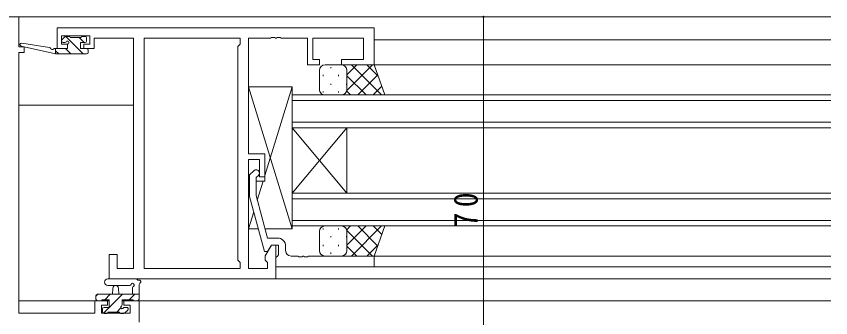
# Model space of a CAD drawing. Units: millimetres, scale not verified. Extents: x -594 to 539, y -420 to 386.
# Drawn here: x 7 to 156, y -133.1 to -77.9 of the extents above; entities that cross this region are included whole.
import ezdxf

# ---------------------------------------------------------------- set-up
doc = ezdxf.new("R2010")
doc.units = ezdxf.units.MM
doc.header["$LTSCALE"] = 2
for name, color, linetype, lineweight in [('0-3_YKK_11', 7, 'Continuous', 9), ('0-4_YKK_12', 2, 'Continuous', 9), ('0-5_YKK_13', 4, 'Continuous', 9), ('0-6_YKK_D', 6, 'Continuous', 9)]:
    doc.layers.add(name, color=color, linetype=linetype, lineweight=lineweight)
doc.styles.add('ＭＳ ゴシック', font='')
doc.styles.get('ＭＳ ゴシック').set_extended_font_data('MS Gothic')

msp = doc.modelspace()

# ---------------------------------------------------------------- linework, layer by layer
at = {"layer": '0-3_YKK_11'}
for p, q in [((-17.51, -77.965), (7.49, -77.965)), ((7.49, -77.965), (7.49, -83.465)), ((14.49, -83.765), (14.49, -79.965)), ((14.49, -79.965), (72.49, -79.965)), ((72.49, -79.965), (72.49, -86.765)), ((15.29, -81.465), (15.29, -82.965)), ((20.49, -81.465), (15.29, -81.465)), ((20.49, -82.965), (20.49, -81.465)), ((21.29, -81.895), (21.29, -82.695)), ((28.49, -81.895), (21.29, -81.895)), ((28.49, -124.035), (28.49, -81.895)), ((30.42, -81.895), (30.42, -124.035)), ((47.99, -81.895), (30.42, -81.895)), ((30.42, -81.895), (30.42, -124.035)), ((47.99, -82.965), (47.99, -81.895)), ((49.49, -81.895), (49.49, -103.065)), ((53.532, -81.895), (49.49, -81.895)), ((53.715, -81.775), (53.532, -81.895)), ((54.265, -81.775), (53.715, -81.775)), ((54.448, -81.895), (54.265, -81.775)), ((54.532, -81.895), (54.448, -81.895)), ((54.715, -81.775), (54.532, -81.895)), ((55.265, -81.775), (54.715, -81.775)), ((55.448, -81.895), (55.265, -81.775)), ((60.29, -81.895), (55.448, -81.895)), ((60.29, -86.765), (60.29, -81.895)), ((61.29, -81.895), (61.29, -85.765)), ((70.56, -81.895), (61.29, -81.895)), ((70.56, -85.765), (70.56, -81.895)), ((15.29, -82.965), (16.39, -82.965)), ((16.39, -82.965), (16.39, -83.765)), ((19.39, -82.965), (20.49, -82.965)), ((19.39, -83.765), (19.39, -82.965)), ((21.29, -82.695), (21.29, -83.765)), ((47.56, -83.395), (47.99, -82.965)), ((47.56, -122.535), (47.56, -83.395)), ((7.49, -83.465), (8.49, -83.465)), ((7.49, -84.465), (7.49, -132.235)), ((8.49, -84.465), (7.49, -84.465)), ((8.49, -83.465), (8.49, -84.465)), ((16.39, -83.765), (14.49, -83.765)), ((21.29, -83.765), (19.39, -83.765)), ((61.29, -85.765), (62.49, -85.765)), ((62.49, -85.765), (62.49, -86.765)), ((66.49, -85.765), (70.56, -85.765)), ((66.49, -86.765), (66.49, -85.765)), ((62.49, -86.765), (60.29, -86.765)), ((72.49, -86.765), (66.49, -86.765)), ((49.49, -103.065), (52.49, -103.065)), ((49.49, -104.065), (49.49, -124.035)), ((51.49, -104.065), (49.49, -104.065)), ((51.49, -107.265), (51.49, -104.065)), ((52.49, -103.065), (52.49, -107.265)), ((50.466, -106.141), (49.69, -106.916)), ((49.69, -106.916), (49.69, -110.862)), ((50.89, -107.413), (51.314, -106.989)), ((50.89, -110.704), (50.89, -107.413)), ((52.49, -107.265), (51.49, -107.265)), ((49.69, -110.862), (52.397, -120.965)), ((52.97, -118.465), (50.89, -110.704)), ((54.79, -118.465), (52.97, -118.465)), ((52.56, -121.722), (53.69, -119.765)), ((52.997, -120.965), (53.69, -119.765)), ((53.69, -119.765), (54.99, -119.765)), ((53.69, -119.765), (54.49, -119.765)), ((54.49, -119.765), (54.49, -125.965)), ((54.99, -119.765), (54.99, -121.565)), ((56.29, -120.765), (56.29, -119.965)), ((23.99, -121.465), (25.49, -121.465)), ((23.99, -125.965), (23.99, -121.465)), ((25.49, -121.465), (25.49, -124.035)), ((52.397, -120.965), (52.997, -120.965)), ((52.56, -122.535), (52.56, -121.722)), ((54.79, -121.765), (54.49, -122.065)), ((54.49, -122.065), (54.49, -123.765)), ((54.99, -121.565), (54.79, -121.765)), ((58.532, -121.765), (57.29, -121.765)), ((58.715, -121.885), (58.532, -121.765)), ((59.265, -121.885), (58.715, -121.885)), ((59.448, -121.765), (59.265, -121.885)), ((59.532, -121.765), (59.448, -121.765)), ((59.715, -121.885), (59.532, -121.765)), ((60.265, -121.885), (59.715, -121.885)), ((60.448, -121.765), (60.265, -121.885)), ((72.49, -121.765), (60.448, -121.765)), ((72.49, -123.765), (72.49, -121.765)), ((47.99, -122.965), (47.56, -122.535)), ((47.99, -124.035), (47.99, -122.965)), ((52.99, -122.965), (52.56, -122.535)), ((52.99, -124.035), (52.99, -122.965)), ((25.49, -124.035), (28.49, -124.035)), ((30.42, -124.035), (47.99, -124.035)), ((49.49, -124.035), (52.99, -124.035)), ((54.49, -123.765), (72.49, -123.765)), ((54.49, -125.965), (23.99, -125.965)), ((21.39, -129.965), (23.69, -129.965)), ((21.39, -132.235), (21.39, -129.965)), ((22.59, -130.765), (22.59, -132.235)), ((23.69, -130.765), (22.59, -130.765)), ((23.69, -129.965), (23.69, -130.765)), ((26.69, -129.965), (29.49, -129.965)), ((26.69, -130.765), (26.69, -129.965)), ((27.86, -130.765), (26.69, -130.765)), ((27.86, -132.235), (27.86, -130.765)), ((29.49, -129.965), (29.49, -133.865)), ((7.49, -132.235), (21.39, -132.235)), ((22.59, -132.235), (27.86, -132.235))]:
    msp.add_line(p, q, dxfattribs=at)
for centre, radius, start, end in [((50.89, -106.565), 0.6, 314.99998, 135), ((54.79, -119.965), 1.5, 0, 89.99998), ((57.29, -120.765), 1, 180, 269.99998)]:
    msp.add_arc(centre, radius, start, end, dxfattribs=at)
at = {"layer": '0-4_YKK_12'}
for p, q in [((7.19, -77.965), (155.99, -77.965)), ((7.99, -83.372), (7.99, -83.465)), ((30.42, -82.165), (30.42, -123.735)), ((72.49, -82.165), (155.99, -82.165)), ((72.11, -86.765), (155.99, -86.765)), ((57.491, -92.265), (57.491, -98.265)), ((155.99, -92.265), (57.491, -92.265)), ((57.491, -93.265), (155.99, -93.265)), ((7.49, -94.165), (28.49, -94.165)), ((155.99, -97.265), (57.491, -97.265)), ((57.491, -98.265), (67.491, -110.265)), ((57.491, -110.265), (67.491, -98.265)), ((57.491, -110.265), (57.491, -98.265)), ((57.491, -98.265), (155.99, -98.265)), ((67.491, -110.265), (67.491, -98.265)), ((57.491, -110.265), (57.491, -116.265)), ((155.99, -110.265), (57.491, -110.265)), ((57.491, -111.265), (155.99, -111.265)), ((155.99, -115.265), (57.491, -115.265)), ((57.491, -116.265), (155.99, -116.265)), ((71.99, -121.765), (155.99, -121.765)), ((72.19, -123.765), (155.99, -123.765)), ((30.42, -125.965), (155.99, -125.965)), ((7.49, -129.965), (23.99, -129.965)), ((26.39, -129.965), (155.99, -129.965))]:
    msp.add_line(p, q, dxfattribs=at)
at = {"layer": '0-5_YKK_13'}
for p, q in [((15.876, -81.653), (15.376, -82.153)), ((19.272, -84.765), (16.072, -81.565)), ((16.688, -81.565), (16.088, -81.565)), ((18.888, -81.765), (16.888, -81.765)), ((19.417, -82.665), (18.517, -81.765)), ((19.588, -81.565), (19.088, -81.565)), ((19.888, -82.365), (19.888, -81.865)), ((14.19, -84.765), (7.924, -83.358)), ((13.077, -83.585), (8.038, -82.769)), ((15.588, -82.665), (15.927, -82.665)), ((16.388, -83.126), (16.388, -83.765)), ((18.788, -82.665), (19.588, -82.665)), ((18.788, -83.765), (18.788, -82.665)), ((14.19, -83.765), (14.103, -83.751)), ((14.19, -84.765), (14.19, -83.765)), ((16.388, -83.765), (14.19, -83.765)), ((14.782, -84.765), (14.19, -84.173)), ((19.888, -84.765), (14.19, -84.765)), ((17.027, -84.765), (16.027, -83.765)), ((19.888, -83.765), (18.788, -83.765)), ((20.188, -84.465), (20.188, -84.065)), ((62.49, -91.266), (62.49, -87.765)), ((63.49, -86.765), (66.49, -86.765)), ((64.57, -87.185), (64.57, -87.385)), ((72.49, -86.765), (66.49, -86.765)), ((67.4, -87.35), (67.4, -87.385)), ((69.321, -86.765), (67.49, -88.595)), ((72.149, -86.765), (67.49, -91.424)), ((67.49, -87.765), (67.49, -91.265)), ((73.838, -92.265), (68.338, -86.765)), ((73.226, -88.825), (71.166, -86.765)), ((74.454, -92.265), (72.49, -86.765)), ((63.155, -88.6), (63.155, -88.8)), ((65.985, -88.6), (65.985, -88.8)), ((71.009, -92.265), (67.49, -88.746)), ((73.145, -88.598), (69.477, -92.265)), ((57.49, -116.765), (49.49, -90.765)), ((49.49, -90.765), (49.49, -103.065)), ((57.49, -90.765), (49.49, -90.765)), ((57.49, -90.765), (52.49, -107.015)), ((57.49, -116.765), (57.49, -90.765)), ((64.57, -90.215), (64.57, -90.415)), ((67.4, -90.215), (67.4, -90.415)), ((73.889, -90.682), (72.306, -92.265)), ((57.49, -116.165), (57.49, -92.165)), ((63.155, -91.63), (63.155, -91.83)), ((66.49, -92.265), (63.49, -92.265)), ((65.985, -91.63), (65.985, -91.83)), ((66.49, -92.265), (74.454, -92.265)), ((68.181, -92.265), (67.49, -91.574)), ((49.49, -103.065), (52.49, -103.065)), ((52.49, -103.065), (52.49, -108.065)), ((49.49, -108.065), (49.49, -116.765)), ((49.69, -108.065), (49.49, -108.065)), ((49.69, -108.065), (49.49, -108.065)), ((52.49, -108.065), (50.89, -108.065)), ((52.167, -108.065), (51.107, -111.511)), ((50.443, -113.67), (49.49, -116.765)), ((49.49, -116.765), (51.272, -116.765)), ((52.514, -116.765), (57.49, -116.765)), ((62.49, -117.264), (62.49, -120.765)), ((63.155, -116.9), (63.155, -116.7)), ((66.49, -116.265), (63.49, -116.265)), ((65.985, -116.9), (65.985, -116.7)), ((66.49, -116.265), (74.454, -116.265)), ((68.181, -116.265), (67.49, -116.956)), ((71.009, -116.265), (67.49, -119.784)), ((72.149, -121.765), (67.49, -117.106)), ((67.49, -120.765), (67.49, -117.265)), ((73.838, -116.265), (68.338, -121.765)), ((73.145, -119.932), (69.477, -116.265)), ((73.889, -117.848), (72.306, -116.265)), ((74.454, -116.265), (72.49, -121.765)), ((64.57, -118.315), (64.57, -118.115)), ((67.4, -118.315), (67.4, -118.115)), ((63.155, -119.93), (63.155, -119.73)), ((65.985, -119.93), (65.985, -119.73)), ((69.321, -121.765), (67.49, -119.935)), ((73.226, -119.705), (71.166, -121.765)), ((63.49, -121.765), (66.49, -121.765)), ((64.57, -121.345), (64.57, -121.145)), ((72.49, -121.765), (66.49, -121.765)), ((67.4, -121.18), (67.4, -121.145)), ((23.762, -125.965), (28.924, -125.965)), ((23.762, -127.165), (27.723, -127.168)), ((24.59, -128.765), (24.692, -127.621)), ((25.79, -128.765), (25.688, -127.621)), ((28.29, -127.585), (28.29, -128.765)), ((29.49, -129.665), (29.49, -126.985)), ((21.95, -128.765), (21.59, -129.125)), ((21.59, -129.065), (21.59, -129.665)), ((29.49, -128.765), (21.89, -128.765)), ((26.44, -128.765), (22.967, -132.238)), ((24.195, -128.765), (23.195, -129.765)), ((28.685, -128.765), (27.685, -129.765)), ((21.89, -129.965), (22.49, -129.965)), ((22.69, -129.765), (23.99, -129.765)), ((23.99, -129.765), (23.99, -131.165)), ((26.39, -129.765), (28.39, -129.765)), ((26.39, -130.704), (26.39, -129.765)), ((28.59, -129.965), (29.19, -129.965)), ((22.79, -131.465), (22.79, -131.965)), ((23.99, -131.165), (23.09, -131.165)), ((23.09, -132.265), (23.59, -132.265)), ((23.79, -132.065), (25.89, -132.065)), ((26.169, -131.281), (25.385, -132.065)), ((26.09, -132.265), (26.69, -132.265)), ((27.19, -131.165), (26.851, -131.165)), ((26.902, -132.177), (27.402, -131.677))]:
    msp.add_line(p, q, dxfattribs=at)
for centre, radius, start, end in [((16.088, -81.865), 0.3, 90, 135), ((16.688, -81.765), 0.2, 0, 90), ((19.088, -81.765), 0.2, 90, 180), ((19.588, -81.865), 0.3, 0, 90), ((7.99, -83.065), 0.3, 80.80246, 257.34137), ((15.588, -82.365), 0.3, 135, 270), ((15.927, -82.365), 0.3, 270, 326.94426), ((16.388, -82.665), 0.25, 303.05573, 146.94426), ((16.688, -83.126), 0.3, 123.05573, 180), ((19.588, -82.365), 0.3, 270, 0), ((13.029, -83.881), 0.3, 20.80246, 80.80246), ((13.59, -83.668), 0.3, 200.80246, 320.80246), ((14.055, -84.047), 0.3, 80.80246, 140.80246), ((19.888, -84.065), 0.3, 0, 90), ((19.888, -84.465), 0.3, 270, 0), ((63.49, -87.765), 1, 89.99989, 179.99989), ((66.49, -87.765), 1, 359.99989, 89.99989), ((63.49, -91.265), 1, 179.99989, 269.99989), ((66.49, -91.265), 1, 269.99989, 359.99989), ((63.49, -117.265), 1, 90.00023, 180.00023), ((66.49, -117.265), 1, 0.00023, 90.00023), ((63.49, -120.765), 1, 180.00023, 270.00023), ((66.49, -120.765), 1, 270.00023, 0.00023), ((23.763, -126.565), 0.6, 89.95976, 269.95976), ((28.924, -126.265), 0.3, 40.52878, 90), ((29.381, -125.875), 0.3, 220.52878, 280.52878), ((29.49, -126.465), 0.3, 300, 100.52878), ((25.19, -127.665), 0.5, 5.09206, 174.90793), ((27.723, -126.868), 0.3, 269.95976, 340.81024), ((28.29, -127.065), 0.3, 300, 160.81024), ((28.59, -127.585), 0.3, 119.99998, 180), ((29.79, -126.985), 0.3, 119.99998, 180), ((21.89, -129.065), 0.3, 90, 180), ((21.89, -129.665), 0.3, 180, 270), ((22.49, -129.765), 0.2, 270, 0), ((26.39, -131.165), 0.25, 123.05573, 326.94426), ((26.09, -130.704), 0.3, 303.05573, 0), ((28.59, -129.765), 0.2, 180, 270), ((29.19, -129.665), 0.3, 270, 0), ((23.09, -131.465), 0.3, 90, 180), ((23.09, -131.965), 0.3, 180, 270), ((23.59, -132.065), 0.2, 270, 0), ((26.09, -132.065), 0.2, 180, 270), ((26.851, -131.465), 0.3, 90, 146.94426), ((26.69, -131.965), 0.3, 270, 314.99998), ((27.19, -131.465), 0.3, 314.99998, 90)]:
    msp.add_arc(centre, radius, start, end, dxfattribs=at)
at = {"layer": '0-6_YKK_D'}
for p, q in [((75.49, -77.965), (93.49, -77.965)), ((92.49, -77.965), (92.49, -147.965))]:
    msp.add_line(p, q, dxfattribs=at)
for start, end in [(90, 270), (270, 90)]:
    msp.add_arc((92.49, -77.965), 0.106, start, end, dxfattribs=at)

# ---------------------------------------------------------------- texts
at = {"layer": '0-6_YKK_D', "color": 7, "insert": (91.49, -116.485), "char_height": 4.399, "attachment_point": 7, "rotation": 90, "style": 'ＭＳ ゴシック'}
msp.add_mtext('\\T1.36;\\W0.9;70', dxfattribs=at)

doc.saveas('drawing.dxf')
